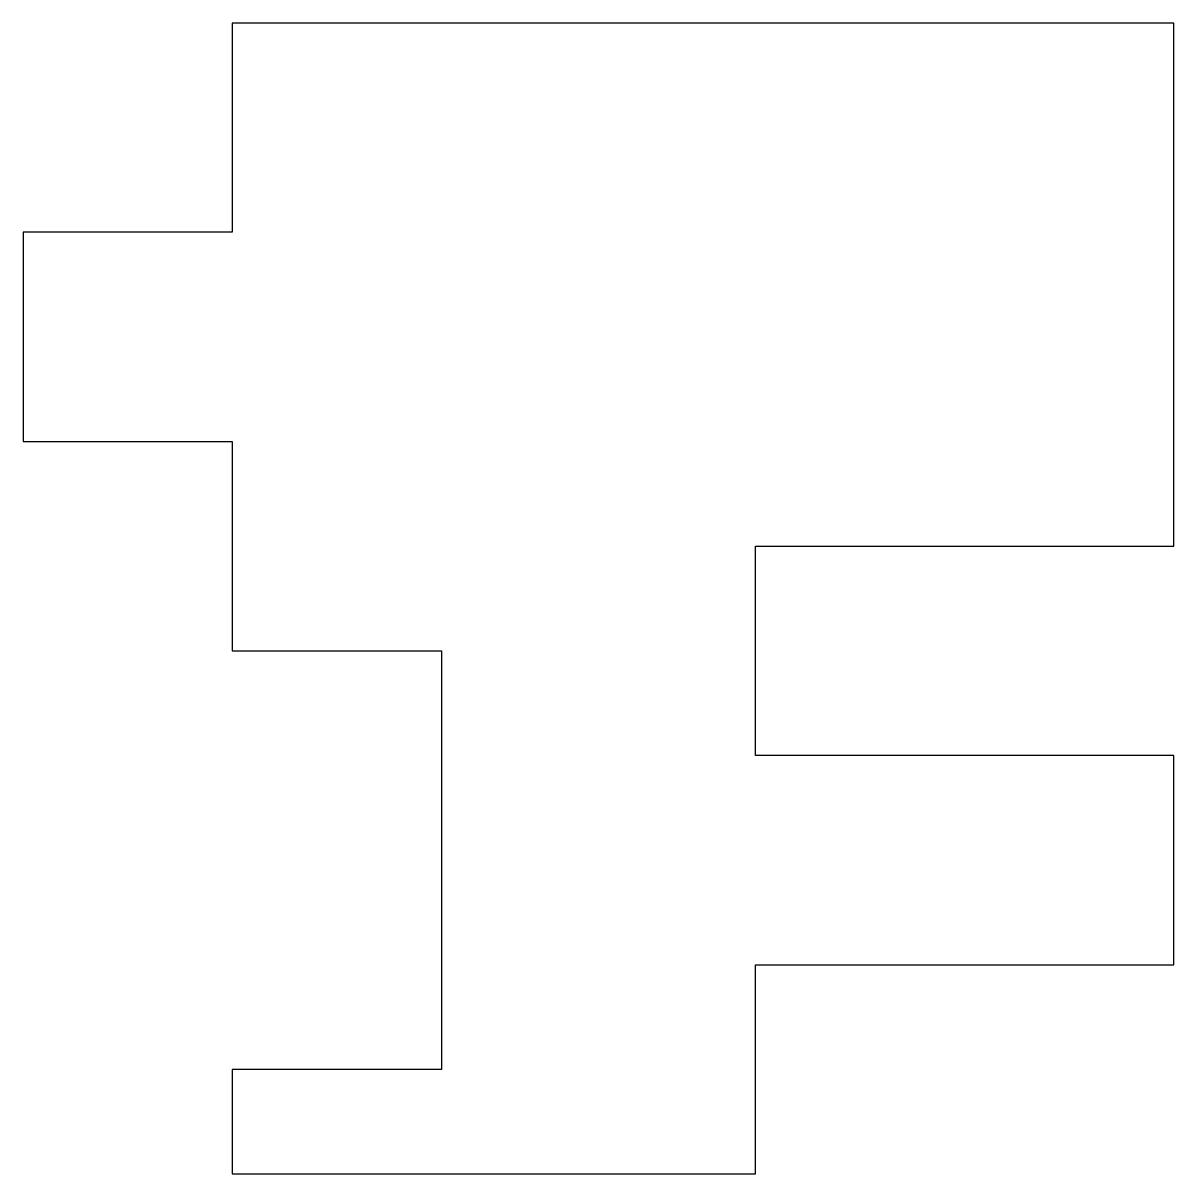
# Model space of a CAD drawing. Header units: millimetres. Extents: x 98 to 109, y 100 to 111.
import ezdxf

# ---------------------------------------------------------------- set-up
doc = ezdxf.new("R2010")
doc.units = ezdxf.units.MM

msp = doc.modelspace()

# ---------------------------------------------------------------- linework, layer by layer
for p, q in [((109, 111), (100, 111)), ((100, 111), (100, 109)), ((109, 106), (109, 111)), ((100, 109), (98, 109)), ((98, 109), (98, 107)), ((98, 107), (100, 107)), ((100, 107), (100, 105)), ((105, 104), (105, 106)), ((105, 106), (109, 106)), ((100, 105), (102, 105)), ((102, 105), (102, 101)), ((109, 104), (105, 104)), ((109, 102), (109, 104)), ((105, 100), (105, 102)), ((105, 102), (109, 102)), ((102, 101), (100, 101)), ((100, 101), (100, 100)), ((100, 100), (105, 100))]:
    msp.add_line(p, q)

doc.saveas('drawing.dxf')
